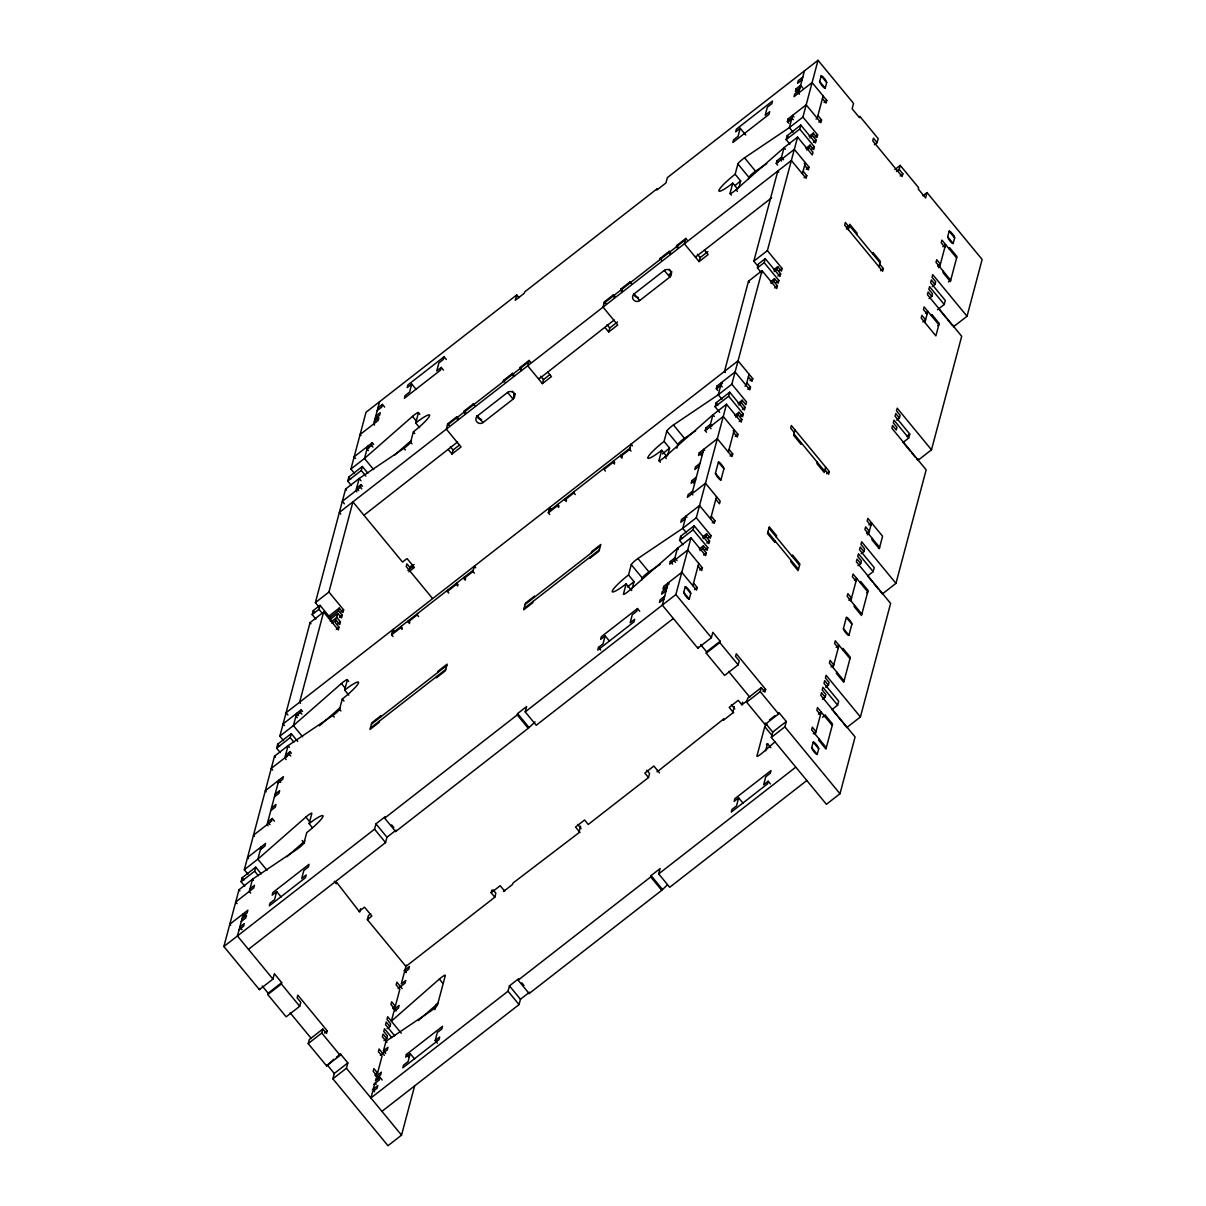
<?xml version="1.0" encoding="UTF-8"?>
<svg xmlns="http://www.w3.org/2000/svg" width="1206" height="1206" viewBox="0 0 1206 1206"><rect width="100%" height="100%" fill="white"/><g stroke="black" fill="none" stroke-linecap="round" stroke-linejoin="round"><path stroke-width="1.5" d="M414.728 1085.566L401.538 1135.148L387.97 1145.7L332.871 1078.812L346.424 1068.26L347.841 1062.908L340.499 1053.999L340.137 1055.325L326.585 1065.893L308.208 1043.597L309.279 1039.587L322.831 1029.02L326.509 1033.482L327.218 1030.813L297.837 995.146L297.113 997.814L300.791 1002.276L299.721 1006.271L286.169 1016.839L267.792 994.543L281.36 983.975L281.707 982.649L274.365 973.724L272.948 979.076L259.38 989.629L223.864 946.529L238.969 889.757L252.536 879.204L297.369 848.994A5.834 0.814 -39.5 0 0 304.002 842.858L306.746 832.577A19.447 2.729 -39.5 0 0 322.997 816.387A19.447 2.729 -39.5 0 0 309.113 823.668L312.414 827.678M244.773 886.199L241.11 881.737L242.165 877.742L255.732 867.174L261.235 873.868M247.969 874.184L244.305 869.722L274.516 756.192L288.068 745.64L332.901 715.429A5.834 0.814 -39.5 0 0 339.549 709.294L342.278 699.013A19.447 2.729 -39.5 0 0 358.529 682.822A19.447 2.729 -39.5 0 0 344.66 690.103L348.79 695.123M280.32 752.634L276.641 748.172L277.712 744.177L291.264 733.61L297.701 741.419M283.516 740.62L279.837 736.157L310.048 622.628L323.615 612.075L338.298 629.909L339.022 627.241L335.343 622.778L336.052 620.11L339.73 624.557L340.439 621.889L336.76 617.427L337.831 613.432L341.509 617.879L342.218 615.211L338.539 610.749L339.248 608.08L342.926 612.542L343.635 609.874L328.937 592.04L352.921 501.877L402.533 562.071L407.055 558.559L414.397 567.468L408.834 571.81M315.851 619.07L312.173 614.608L313.243 610.613L320.027 605.322L331.047 618.708L330.338 621.376M319.047 607.055L315.384 602.593L345.579 489.063L359.147 478.496L403.98 448.3A5.834 0.814 -39.5 0 0 410.628 442.165L413.356 431.869A19.447 2.729 -39.5 0 0 429.607 415.693A19.447 2.729 -39.5 0 0 415.723 422.974L419.522 427.572M351.398 485.505L347.72 481.043L348.79 477.033L362.343 466.481L367.86 473.174M354.594 473.491L350.916 469.028L366.021 412.256L516.696 294.942L518.897 297.611M312.173 614.608L318.957 609.332L320.027 605.322M241.11 881.737L254.662 871.184L255.732 867.174M276.641 748.172L290.194 737.62L291.264 733.61M323.615 612.075L299.616 702.224L300.535 703.339M347.72 481.043L361.272 470.491L362.343 466.481M379.589 401.704L373.664 423.969L374.584 425.085M274.471 821.15L272.27 818.467L271.561 821.135L253.486 835.215L254.406 836.331M272.631 770.106L271.244 768.433L289.334 754.353L290.043 751.685L291.415 753.358M297.324 717.706L295.952 716.032L300.46 712.505L301.183 709.837L302.555 711.51M344.388 503.807L342.323 501.304L360.413 487.224L361.122 484.556L362.493 486.229M368.403 450.562L367.031 448.888L371.538 445.376L372.262 442.708L373.634 444.381M384.654 407.085L382.438 404.417L381.729 407.085L377.207 410.613M276.702 891.611L274.561 899.631L270.054 903.143L269.33 905.827L305.495 877.667L306.203 874.998L301.681 878.511L303.822 870.506L308.344 866.978L309.053 864.31L272.888 892.47L272.179 895.138L276.702 891.611L281.104 896.963M416.16 389.417L411.743 384.066L409.618 392.086L405.095 395.598L404.387 398.266L440.552 370.121L441.26 367.438L443.461 370.121M259.38 989.629L259.712 988.377M309.113 823.668L311.857 813.387A5.834 0.814 -39.5 0 0 305.857 817.08L257.858 859.169L244.305 869.722M344.66 690.103L347.388 679.822L348.76 681.496M415.723 422.974L418.467 412.693L419.839 414.367M267.792 994.543L268.154 993.201L281.707 982.649M446.31 359.433L444.094 356.765L443.386 359.433L438.863 362.946L436.738 370.966L441.26 367.438M392.99 636.497L391.618 634.823L393.035 629.487L394.407 631.16M458.174 418.422L456.803 416.763L447.758 423.788L446.341 429.14L461.039 446.974L451.994 454.014L448.33 449.552M407.899 570.468L410.613 568.358L411.321 565.689L412.708 567.363M391.618 634.823L400.648 627.783L401.01 626.457L402.382 628.13M456.803 416.763L456.441 418.09L457.828 419.763M379.408 721.098L379.046 722.439L370.016 729.479L371.795 722.801L380.825 715.761L380.478 717.103M451.994 454.014L453.064 450.004L459.516 444.984M409.558 623.592L408.186 621.919L408.548 620.593L409.919 622.266M474.757 405.518L473.37 403.844L464.34 410.884L463.978 412.226L465.365 413.899M457.496 442.014L363.76 515.399M408.186 621.919L417.231 614.879L417.578 613.553M473.023 405.186L473.37 403.844M223.864 946.529L374.538 829.2L375.955 823.864L385 816.824L384.639 818.15L395.658 831.537L528.243 728.288L535.057 721.927M516.696 294.942L515.264 300.279L524.309 293.239L524.67 291.912L657.255 188.664L656.893 190.005L665.938 182.965L667.355 177.614L818.03 60.3L853.547 103.399L852.114 108.751L859.471 117.66L859.818 116.334L878.194 138.63L877.124 142.64L874.41 144.75M483.109 422.07L482.973 422.567A4.372 4.251 14.9 0 1 476.837 421.859A4.372 4.251 14.9 0 1 477.47 415.889L507.605 392.417A4.372 4.251 14.9 0 1 513.741 393.126A4.372 4.251 14.9 0 1 513.108 399.111L482.973 422.567L477.47 415.889M308.208 1043.597L321.776 1033.029L322.831 1029.02M360.564 908.706L359.674 912.053L336.76 882.475L336.399 883.802L334.303 881.254M448.738 593.096L447.366 591.422L447.712 590.081M503.158 381.729L503.505 380.387L512.55 373.347L514.615 375.85M248.451 949.348L385.558 842.587L386.975 837.235L396.02 830.195L395.658 831.537M326.585 1065.893L333.715 1059.275M447.366 591.422L456.396 584.382L456.757 583.041L458.129 584.714M512.55 373.347L512.188 374.689L513.575 376.362M493.133 889.847L495.877 893.194L494.822 897.204L405.925 966.413L367.348 919.605L368.418 915.595L370.679 913.831M436.662 676.521L436.301 677.862L445.346 670.822L447.125 664.144L438.08 671.184L437.733 672.511M465.305 580.192L463.933 578.518L464.28 577.177L465.667 578.85M530.504 362.117L529.117 360.443L520.087 367.483L519.726 368.81L521.113 370.483M332.871 1078.812L334.288 1073.476L347.841 1062.908M463.933 578.518L472.978 571.478L474.395 566.127L475.767 567.8M529.117 360.443L527.7 365.78L542.399 383.629L551.444 376.589L547.765 372.126M538.992 378.156L538.72 379.166L614.186 319.997M542.399 383.629L543.469 379.619L549.921 374.584M374.84 1075.164L377.553 1073.054L382.061 1056.124L378.382 1051.677L379.091 1048.994L384.337 1055.371M385.679 1053.471L383.478 1050.788L386.026 1041.215L430.859 1011.02A5.834 0.814 -39.5 0 0 437.507 1004.869L445.346 975.398A5.834 0.814 -39.5 0 0 439.346 979.091L391.347 1021.181L393.895 1011.608L398.417 1008.095L399.126 1005.412L393.563 1009.754M384.021 1040.657L386.734 1038.547L387.443 1035.879L383.764 1031.416L384.473 1028.748L391.829 1037.657M387.216 1028.643L389.93 1026.517L390.638 1023.849L386.975 1019.387L387.684 1016.718L401.266 1033.225M392.613 1008.382L395.327 1006.271L399.819 989.342L396.156 984.895L396.864 982.212L402.111 988.588M406.271 965.117L404.975 969.986A4.372 0.829 52.1 0 0 406.226 972.684M382.196 1080.003L379.996 1077.32L379.287 1079.988L373.724 1084.33M549.68 514.495L548.308 512.821L549.725 507.47L551.112 509.143M614.879 296.42L613.492 294.746L604.462 301.786L603.03 307.123L617.728 324.957L608.698 331.997L605.02 327.535M437.386 1043.205L435.185 1040.537L437.311 1032.517L441.833 1028.989L442.542 1026.321L406.377 1054.481L405.668 1057.149L410.191 1053.637L414.608 1058.989M410.191 1053.637L408.065 1061.642L403.543 1065.169L402.834 1067.838L438.984 1039.678L439.693 1037.009L435.185 1040.537M548.308 512.821L557.353 505.781L557.7 504.44L559.087 506.113M613.492 294.746L613.145 296.073L614.517 297.746M533.082 601.432L532.735 602.774L523.69 609.814L525.469 603.136L534.514 596.096L534.152 597.437M608.698 331.997L609.754 327.987L617.502 321.957M566.262 501.575L564.875 499.917L565.237 498.575L566.609 500.249M631.447 283.516L630.075 281.842L621.03 288.882L620.683 290.209L622.055 291.882M434.914 1009.678L436.361 1004.281M564.875 499.917L573.92 492.877L574.282 491.535M629.713 283.169L630.075 281.842M384.639 818.15L517.223 714.917L517.585 713.575L526.63 706.535L525.198 711.887L536.218 725.258L673.325 618.497M639.798 300.053L639.677 300.55A4.372 4.251 14.9 0 1 633.527 299.857A4.372 4.251 14.9 0 1 634.16 293.872L664.295 270.4A4.372 4.251 14.9 0 1 670.446 271.109A4.372 4.251 14.9 0 1 669.812 277.094L639.677 300.55L634.16 293.872M494.822 897.204L491.144 892.742L491.852 890.073M605.427 471.079L604.055 469.405L604.402 468.079M659.848 259.712L660.21 258.37L669.24 251.33L670.626 253.004M604.055 469.405L613.1 462.365L613.447 461.039L614.819 462.697M669.24 251.33L668.893 252.672L670.265 254.345M590.337 556.855L589.99 558.197L599.02 551.157L600.799 544.479L591.769 551.519L591.407 552.845M503.852 890.164L503.505 891.49L512.535 884.45L512.897 883.124L578.835 832.833L580.614 826.155M622.01 458.174L620.623 456.501L620.984 455.159L622.356 456.833M687.194 240.1L685.822 238.426L676.777 245.466L676.415 246.808L677.802 248.481M671.184 271.923L669.812 277.094L664.295 270.4M620.623 456.501L629.668 449.461L631.085 444.125L632.472 445.798M685.822 238.426L684.39 243.778L699.088 261.612L708.133 254.572L704.455 250.109M695.621 256.396L695.425 257.149L771.644 197.799M699.088 261.612L700.158 257.602L707.907 251.572M609.558 641.215L605.156 635.864L603.03 643.868L598.508 647.396L597.799 650.064L633.949 621.904L634.658 619.236L630.15 622.748L632.276 614.743L636.798 611.216L637.507 608.548L639.708 611.231M372.247 1089.892L377.81 1085.551L377.101 1088.234L372.579 1091.747L370.92 1097.988L508.028 991.226L509.445 985.875L518.49 978.835L518.128 980.177L529.148 993.548L661.747 890.314L667.265 884.948M740.198 128.303L738.072 136.323L733.55 139.851L732.841 142.519L769.006 114.359L769.714 111.691L765.192 115.203L767.317 107.198L771.84 103.671L772.549 101.002L736.399 129.163L735.69 131.831L740.198 128.303L745.715 134.997M631.673 590.548L626.155 583.855L623.427 594.136A5.834 0.814 -39.5 0 0 629.411 590.443L677.41 548.353L690.978 537.801L705.676 555.634L706.384 552.966L702.706 548.504L703.415 545.836L707.093 550.298L707.801 547.614L693.103 529.781L694.174 525.771L708.872 543.62L709.58 540.936L705.902 536.489L706.61 533.806L710.289 538.268L710.997 535.6L696.299 517.766L726.509 404.236L741.208 422.07L741.916 419.402L738.238 414.939L738.961 412.271L742.625 416.718L743.333 414.05L728.65 396.216L729.705 392.206L744.404 410.04L745.112 407.372L741.449 402.91L742.157 400.241L745.836 404.703L746.544 402.035L731.846 384.201L762.056 270.672L776.754 288.505L777.463 285.837L773.785 281.375L774.493 278.707L778.172 283.154L778.88 280.485L764.182 262.652L765.252 258.642L779.95 276.476L780.659 273.807L776.981 269.345L777.689 266.677L781.367 271.139L782.076 268.471L767.378 250.637L797.588 137.107L812.286 154.941L812.995 152.273L809.316 147.81L810.04 145.142L813.703 149.589L814.412 146.921L799.729 129.087L800.784 125.077L815.482 142.911L816.191 140.243L812.527 135.781L813.236 133.112L816.899 137.574L817.623 134.906L802.925 117.072L818.03 60.3M626.155 583.855A19.447 2.729 -39.5 0 1 612.271 591.136A19.447 2.729 -39.5 0 1 628.522 574.945L631.266 564.664A5.834 0.814 -39.5 0 1 637.914 558.514L682.747 528.318L696.299 517.766M660.345 462.245L658.958 460.571L661.702 450.29L666.873 456.561M661.702 450.29A19.447 2.729 -39.5 0 1 647.818 457.571A19.447 2.729 -39.5 0 1 664.069 441.381L666.797 431.1A5.834 0.814 -39.5 0 1 673.445 424.949L718.279 394.754L731.846 384.201M731.424 195.116L730.037 193.442L732.781 183.161L737.605 189.01M732.781 183.161A19.447 2.729 -39.5 0 1 718.897 190.442A19.447 2.729 -39.5 0 1 735.147 174.252L737.876 163.971A5.834 0.814 -39.5 0 1 744.524 157.82L789.357 127.625L802.925 117.072M381.94 1111.359L519.047 1004.598L520.464 999.261L529.509 992.221L529.148 993.548M632.14 588.754L634.039 581.639L628.522 574.945M667.657 455.31L669.586 448.074L664.069 441.381M738.886 187.623L740.665 180.945L735.147 174.252M641.803 579.89L642.285 578.036A5.834 0.814 -39.5 0 1 648.934 571.9L660.134 564.348M676.852 448.165L677.832 444.471A5.834 0.814 -39.5 0 1 684.465 438.336L695.681 430.783M748.413 179.181L748.911 177.342A5.834 0.814 -39.5 0 1 755.544 171.207L766.76 163.654M677.063 560.609L674.863 557.926L670.34 561.453L669.631 564.122L687.721 550.042L702.405 567.875L701.696 570.544L698.033 566.096M696.359 477.124L691.852 480.636L691.144 483.305L695.651 479.792M729.057 449.446L732.735 453.908L732.027 456.577L717.329 438.743L699.254 452.808L698.545 455.491L703.053 451.964M706.55 432.23L705.178 430.557L705.887 427.889L710.409 424.361L711.781 426.035M717.691 390.382L716.304 388.709L717.027 386.026L735.102 371.945L749.8 389.794L750.509 387.111L746.831 382.664M777.629 165.101L776.257 163.428L776.966 160.745L781.488 157.232L783.553 159.735M788.769 123.238L787.382 121.565L788.106 118.897L806.181 104.816L820.879 122.665L821.587 119.982L817.909 115.535M802.819 88.008L800.618 85.325L796.096 88.852L795.387 91.52L799.91 87.993M683.214 544.795L679.551 540.348L680.606 536.338L694.174 525.771M719.681 412.346L715.083 406.769L716.153 402.774L729.705 392.206M762.056 270.672L748.489 281.224L724.505 371.388L725.424 372.503M758.408 266.767L753.825 261.189L777.81 171.026L778.729 172.141M789.84 144.102L786.161 139.64L787.232 135.645L800.784 125.077M804.462 70.853L798.538 93.118L799.457 94.234M761.815 273.28L757.398 267.928L758.468 263.918L765.252 258.642M525.198 711.887L675.873 594.558L690.978 537.801M685.234 586.779L683.696 592.598L684.782 594.754A5.11 0.98 52.1 0 0 688.008 598.598L689.184 599.261L690.736 593.473A4.372 0.829 52.1 0 0 688.249 589.131A4.372 0.829 52.1 0 0 685.234 586.779L690.736 593.473M715.444 473.249L718.399 462.124A4.372 0.829 52.1 0 1 721.429 464.461A4.372 0.829 52.1 0 1 723.917 468.802L720.947 479.943A4.372 0.829 52.1 0 1 717.932 477.591A4.372 0.829 52.1 0 1 715.444 473.249L720.947 479.943M819.688 81.465L821.241 75.661L822.658 76.551A5.11 0.98 52.1 0 1 825.854 80.501L826.728 82.325L825.19 88.144A4.372 0.829 52.1 0 1 822.175 85.807A4.372 0.829 52.1 0 1 819.688 81.465L825.19 88.144M692.817 585.679L698.741 563.413M710.59 518.897L716.5 496.631M728.349 452.114L734.273 429.849L733.142 430.738M749.092 374.207L746.122 385.332L744.991 386.206M802.397 173.845L805.352 162.72L804.221 163.594M823.125 95.937L817.201 118.203L816.07 119.077M693.525 583.011L697.204 587.473L696.495 590.141L681.797 572.307L663.707 586.372L662.999 589.056L667.521 585.528M711.299 516.228L714.962 520.691L714.254 523.359L699.555 505.525L681.48 519.59L680.772 522.273L685.294 518.746M705.178 430.557L723.253 416.477L737.951 434.311L737.243 436.979L733.565 432.517M287.902 715.007L286.063 712.776L738.057 360.82L752.755 378.654L752.047 381.337L748.368 376.875M803.106 171.177L806.784 175.639L806.06 178.307L791.377 160.473L339.368 512.429L340.74 514.103M776.257 163.428L794.332 149.348L809.03 167.182L808.322 169.85L804.643 165.388M799.246 90.45L794.739 93.962L794.015 96.646L812.105 82.566L826.803 100.399L826.08 103.068L822.417 98.606M580.041 832.532L575.518 827.045L584.563 820.005L588.226 824.467L648.496 777.538L649.567 773.528L646.808 770.182M657.541 770.498L657.18 771.825L723.826 718.866L723.479 720.208L732.524 713.168L734.288 706.49M669.149 583.975L668.23 582.86L662.305 605.126L697.822 648.225L698.153 646.974M822.462 699.254L825.175 697.143L821.497 692.681L820.789 695.349L855.084 736.972L839.979 793.744L826.412 804.296L771.312 737.409L784.865 726.856L786.282 721.505L778.94 712.595L778.579 713.922L765.026 724.489L746.65 702.194L747.72 698.184L761.288 687.616L764.951 692.078L765.659 689.41L736.278 653.742L735.554 656.411L739.233 660.873L738.162 664.868L724.61 675.435L706.234 653.139L706.595 651.798L720.148 641.245L712.806 632.321L711.389 637.673L697.822 648.225M518.128 980.177L650.712 876.928L651.074 875.601L660.119 868.561L658.687 873.898L669.722 887.284L806.829 780.508M706.234 653.139L719.801 642.572L720.148 641.245M795.01 429.939L793.623 435.321L800.965 444.23L801.327 442.904M848.315 229.592L849.763 224.286L857.119 233.195L856.757 234.537M775.202 541.072L774.84 542.399L767.498 533.489L769.277 526.811L776.619 535.72L776.272 537.062M733.715 712.867L729.193 707.379L738.238 700.339L741.916 704.801L742.625 702.118M791.121 560.398L790.759 561.725L798.116 570.649L799.895 563.971L792.538 555.046L792.191 556.388M817.246 462.215L816.884 463.556L824.241 472.481L825.628 467.099M872.677 253.863L873.038 252.521L880.38 261.446L878.933 266.752M746.65 702.194L760.217 691.626L761.288 687.616M896.465 171.493L899.179 169.383L900.234 165.388L918.61 187.684L918.248 189.01L925.605 197.935L927.022 192.583L982.136 259.471L967.031 316.243L953.464 326.796L953.856 325.334M899.179 169.383L902.842 173.845L902.133 176.513L872.737 140.846L873.461 138.177L877.124 142.64M743.062 803.226L738.645 797.875L736.519 805.894L731.997 809.407L731.288 812.075L767.438 783.93L768.162 781.247L770.363 783.93M794.332 432.637L790.654 428.19L791.362 425.507L829.336 471.591L828.612 474.26L824.949 469.797M879.671 264.114L883.35 268.576L882.641 271.244L844.667 225.16L845.376 222.492L849.054 226.954L846.341 229.065M765.026 724.489L765.373 723.148L772.729 732.072L771.312 737.409M766.865 724.188A5.834 0.814 -39.5 0 0 764.755 726.675L756.916 756.147A5.834 0.814 -39.5 0 0 762.901 752.454L774.9 741.931M765.644 750.78L767.529 743.65L770.845 747.66M813.206 742.112L811.683 747.841L812.754 750.072A5.11 0.98 52.1 0 0 815.98 753.931L817.171 754.594L818.723 748.805A4.372 0.829 52.1 0 0 816.236 744.449A4.372 0.829 52.1 0 0 813.206 742.112L818.723 748.805M815.286 734.318L821.211 712.053L818.422 714.223M825.175 697.143L825.884 694.475L822.206 690.013L822.929 687.345L837.612 705.178L832.2 709.399M825.658 687.239L828.371 685.129L829.08 682.445L825.417 677.998L826.125 675.315L860.421 716.937L846.853 727.504L843.175 723.042M833.06 667.536L838.984 645.27L836.195 647.441M843.416 628.582L846.386 617.442A4.372 0.829 52.1 0 1 849.401 619.794A4.372 0.829 52.1 0 1 851.888 624.135L848.934 635.26A4.372 0.829 52.1 0 1 845.903 632.924A4.372 0.829 52.1 0 1 843.416 628.582L848.934 635.26M850.818 600.754L856.742 578.488L854.481 580.252M858.009 565.689L860.722 563.579L861.431 560.911L857.752 556.448L858.461 553.78L873.159 571.614L867.732 575.835M861.205 553.675L863.918 551.549L864.627 548.881L860.948 544.419L861.657 541.75L895.952 583.372L882.385 593.925L879.943 590.955M896.736 420.095L899.45 417.985L900.158 415.316L896.495 410.854L897.204 408.186L931.484 449.808L917.932 460.36L916.711 458.883M924.866 322.484L927.821 311.359L925.56 313.123M929.087 298.56L931.786 296.45L932.509 293.782L928.831 289.319L929.54 286.651L944.238 304.485L937.454 309.761M932.283 286.531L934.997 284.42L935.705 281.752L932.027 277.29L932.735 274.621L967.031 316.243M953.84 235.833L954.7 237.748L953.177 243.476A4.372 0.829 52.1 0 1 950.162 241.14A4.372 0.829 52.1 0 1 947.66 236.783L949.228 230.994L950.645 231.884A5.11 0.98 52.1 0 1 953.84 235.833M818.964 738.781L818.603 740.107L825.944 749.032L832.592 724.097L825.236 715.173L822.522 717.299M824.874 716.515L825.236 715.173M836.723 671.998L836.376 673.325L843.718 682.249L850.351 657.315L843.009 648.391L842.647 649.733M854.496 605.216L854.134 606.543L861.491 615.467L868.124 590.533L860.783 581.609L860.421 582.95M872.27 538.434L871.908 539.76L879.264 548.685L882.581 536.218L867.883 518.384L867.174 521.052L870.838 525.515M931.499 315.821L931.861 314.48L939.203 323.404L935.886 335.871L921.188 318.037L921.897 315.354L925.575 319.816L922.861 321.927M943.348 271.305L942.986 272.631L950.343 281.556L956.976 256.622L949.619 247.697L949.273 249.039M837.612 705.178L838.683 701.168L823.984 683.335L824.693 680.666L828.371 685.129M873.159 571.614L874.229 567.604L859.531 549.77L860.24 547.102L863.918 551.549M903.279 442.27L908.691 438.049L909.761 434.039L895.063 416.206L895.772 413.537L899.45 417.985M944.238 304.485L945.308 300.475L930.61 282.641L931.318 279.973L934.997 284.42M917.932 460.36L918.324 458.898M860.421 716.937L890.616 603.407L856.335 561.785L857.044 559.117L860.722 563.579M895.952 583.372L926.163 469.843L891.867 428.22L892.576 425.552L896.254 430.014L896.963 427.346L893.284 422.884L894.008 420.216L908.691 438.049M931.484 449.808L961.695 336.278L927.414 294.656L928.123 291.988L931.786 296.45M418.467 412.693A5.834 0.814 -39.5 0 0 412.482 416.387L364.483 458.461L350.916 469.028M394.498 455.19L411.502 440.28M730.037 193.442A5.834 0.814 -39.5 0 0 736.037 189.749L784.036 147.66L797.588 137.107M347.388 679.822A5.834 0.814 -39.5 0 0 341.404 683.516L293.405 725.605L279.837 736.157M319.424 725.831L340.424 707.409M658.958 460.571A5.834 0.814 -39.5 0 0 664.958 456.878L712.957 414.789L726.509 404.236M286.877 856.757L304.877 840.974M418.376 1020.532L438.366 1003M377.93 407.93L382.438 404.417M802.804 77.094L798.282 80.606L797.573 83.289L802.096 79.762M444.094 356.765L407.945 384.91L407.221 387.593L411.743 384.066M375.729 416.176L380.252 412.648L379.543 415.316L375.021 418.844M374.373 421.286L378.895 417.773L378.171 420.442L360.097 434.522L361.016 435.637M372.262 442.708L354.172 456.788L355.559 458.461M787.382 121.565L791.905 118.052L793.292 119.726M824.09 102.51L826.803 100.399M786.161 139.64L799.729 129.087M818.874 122.092L821.587 119.982M361.122 484.556L356.599 488.068L358.664 490.586M809.166 136.278L813.236 133.112M809.814 137.891L812.527 135.781M814.909 137.017L817.623 134.906M447.411 425.13L528.771 361.785M604.1 303.113L685.46 239.768M813.477 142.353L816.191 140.243M805.97 148.308L810.04 145.142M806.618 149.921L809.316 147.81M811.713 149.031L814.412 146.921M481.013 419.869L481.571 419.432A4.372 4.251 14.9 0 1 476.943 415.603M668.983 274.546L670.868 273.084A4.372 4.251 14.9 0 0 671.923 271.878M806.317 169.292L809.03 167.182M804.07 177.749L806.784 175.639M315.384 602.593L328.937 592.04M753.825 261.189L767.378 250.637M757.398 267.928L764.182 262.652M894.807 169.609L900.234 165.388M328.409 616.522L339.248 608.08M773.619 269.843L777.689 266.677M329.042 618.15L338.539 610.749M774.267 271.456L776.981 269.345M331.047 618.708L337.831 613.432M900.128 175.955L902.842 173.845M340.921 611.985L343.635 609.874M779.362 270.581L782.076 268.471M331.333 621.648L336.76 617.427M331.982 623.276L336.052 620.11M339.504 617.321L342.218 615.211M770.423 281.872L774.493 278.707M777.945 275.918L780.659 273.807M771.071 283.485L773.785 281.375M337.725 623.999L340.439 621.889M409.904 567.8L414.065 564.544M776.167 282.596L778.88 280.485M846.597 227.753L849.386 225.582L880.003 262.742M336.308 629.351L339.022 627.241M774.749 287.948L777.463 285.837M922.952 195.764L927.022 192.583M391.965 633.497L473.325 570.136M548.655 511.48L630.014 448.119M301.183 709.837L283.093 723.917L284.48 725.59M716.304 388.709L720.826 385.181L722.213 386.855M880.636 270.687L883.35 268.576M715.083 406.769L728.65 396.216M750.042 380.764L752.755 378.654M747.795 389.236L750.509 387.111M290.043 751.685L285.521 755.212L286.892 756.871M738.087 403.407L742.157 400.241M738.735 405.035L741.449 402.91M942.806 246.748L945.594 244.577L939.67 266.843L938.539 267.717M742.399 409.482L745.112 407.372M734.891 415.437L738.961 412.271M735.539 417.05L738.238 414.939M740.635 416.16L743.333 414.05M937.665 266.285L940.378 264.174L936.7 259.712L935.992 262.38L950.69 280.214L948.429 281.978M739.203 421.512L741.916 419.402M278.179 782.815L282.701 779.287L283.41 776.619L265.335 790.699L266.24 791.814M275.149 794.166L279.671 790.639L278.963 793.307L274.44 796.834M700.038 463.315L695.515 466.843L694.807 469.511L699.329 465.983M735.238 436.421L737.951 434.311M371.433 724.143L446.763 665.471M525.107 604.477L600.452 545.805M370.363 728.138L445.692 669.481M524.052 608.472L599.382 549.815M271.486 807.96L276.008 804.447L275.3 807.115L270.777 810.628M730.022 456.019L732.735 453.908M272.27 818.467L267.747 821.995L269.963 824.663M692.636 491.144L688.113 494.671L687.405 497.339L705.48 483.259L720.178 501.093L719.469 503.761L715.791 499.299M260.406 849.597L264.928 846.069L265.637 843.401L247.562 857.481L248.481 858.597M937.71 325.62L938.841 324.731L924.143 306.897L923.434 309.58L927.113 314.027M679.551 540.348L693.103 529.781M712.264 522.801L714.962 520.691M249.989 888.777L254.496 885.249L253.788 887.918L235.713 901.998L237.085 903.671M702.54 536.971L706.61 533.806M703.188 538.6L705.902 536.489M708.284 537.71L710.997 535.6M699.344 549.001L703.415 545.836M706.867 543.047L709.58 540.936M699.993 550.614L702.706 548.504M705.088 549.725L707.801 547.614M703.671 555.077L706.384 552.966M637.507 608.548L601.342 636.708L600.633 639.376L605.156 635.864M242.632 916.379L247.155 912.852L247.863 910.183L229.788 924.263L230.708 925.379M241.984 918.821L246.506 915.309L245.798 917.977L241.275 921.49M666.873 587.985L662.35 591.498L661.642 594.166L666.164 590.654M664.672 596.216L660.164 599.729L659.441 602.412L663.963 598.885M699.706 569.986L702.405 567.875M239.09 929.736L243.597 926.208L244.321 923.54L239.798 927.067L241.999 929.736M826.623 473.702L829.336 471.591M694.49 589.583L697.204 587.473M907.048 436.15L909.761 434.039M358.951 911.495L364.514 907.153L371.87 916.078L367.348 919.605M868.878 524.927L871.561 522.846L868.591 533.972L867.461 534.846M866.586 533.414L869.3 531.303L865.637 526.841L864.913 529.509L879.611 547.343L878.481 548.233M848.828 600.196L851.526 598.086L847.863 593.623L847.155 596.292L861.838 614.125M866.632 592.749L867.762 591.875L853.079 574.026L852.356 576.709L856.034 581.156M491.144 892.742L500.189 885.701L504.711 891.189M741.916 704.801L747.841 700.173M403.935 970.8L409.497 966.458L408.789 969.127L404.266 972.654L401.251 984.006L405.759 980.493L405.05 983.161L398.101 988.573M324.504 1032.924L327.218 1030.813M762.961 691.52L765.659 689.41M831.055 666.978L833.768 664.868L830.09 660.406L829.381 663.074L844.079 680.908M336.429 1057.165L340.499 1053.999M769.443 719.982L774.87 715.761M772.729 732.072L786.282 721.505M383.478 1050.788L388 1047.275L387.277 1049.944L380.327 1055.356M813.281 733.761L815.995 731.65L812.316 727.188L811.608 729.856L826.306 747.69M375.805 1076.536L381.367 1072.194L380.644 1074.878L376.136 1078.39L375.473 1080.847L379.996 1077.32M738.645 797.875L734.122 801.402L734.831 798.719L770.996 770.574L770.287 773.242L765.765 776.754L763.639 784.774L768.162 781.247M658.687 873.898L795.794 767.137M821.165 75.888L826.683 82.581M949.152 231.22L954.655 237.914M947.66 236.783L953.177 243.476M956.614 257.948L941.916 240.115L941.208 242.783L944.886 247.245M796.096 88.852L798.297 91.52M794 117.057L792.613 115.384L789.357 127.625L793.035 132.087M788.106 118.897L790.171 121.414M938.781 308.962L946.122 317.887M947.343 319.364L952.243 325.319M787.232 135.645L788.151 136.76M785.408 149.333L784.036 147.66L780.779 159.901L781.684 161.016M776.966 160.745L778.337 162.418M744.524 157.82L755.544 171.207M737.876 163.971L748.911 177.342M736.037 189.749L737.409 191.422M903.234 442.527L910.59 451.451M911.811 452.928L915.475 457.391M748.489 281.224L749.408 282.34M697.4 254.255L700.158 257.602M676.777 245.466L678.149 247.14M660.21 258.37L661.581 260.044M669.164 269.24L671.229 271.757M793.94 433.949L824.557 471.109M722.454 383.629L721.535 382.513L718.279 394.754L721.957 399.216M717.027 386.026L718.399 387.699M867.702 576.091L872.601 582.046M873.822 583.523L878.722 589.478M716.153 402.774L717.992 405.005M621.03 288.882L622.402 290.556M714.329 416.462L712.957 414.789L709.701 427.03L711.073 428.703M604.462 301.786L605.834 303.46M705.887 427.889L707.259 429.547M607.01 324.655L609.754 327.987M718.399 462.124L723.917 468.802M846.386 617.442L851.888 624.135M768.885 528.107L799.503 565.267M704.696 450.411L703.776 449.295L691.927 493.812L692.847 494.927M767.83 532.117L798.447 569.277M699.254 452.808L701.455 455.491M673.445 424.949L684.465 438.336M666.797 431.1L677.832 444.471M850.004 658.657L835.306 640.808L834.597 643.491L838.26 647.939M691.852 480.636L694.053 483.32M664.958 456.878L666.33 458.551M686.923 517.193L686.003 516.078L682.747 528.318L686.425 532.781M629.668 449.461L631.04 451.134M832.155 709.656L837.054 715.61M838.276 717.088L841.954 721.55M680.606 536.338L682.445 538.569M832.23 725.439L817.532 707.59L816.824 710.274L820.502 714.721M613.1 462.365L614.472 464.039M540.71 376.272L543.469 379.619M678.33 549.469L677.41 548.353L674.154 560.594L675.526 562.267M520.087 367.483L521.459 369.157M670.34 561.453L672.556 564.122M683.742 592.342L689.259 599.035M811.728 747.675L817.246 754.368M503.505 380.387L504.892 382.061M512.46 391.257L513.153 392.086M513.846 392.93L514.54 393.759L513.108 399.111L507.605 392.417M719.801 642.572L738.162 664.868M760.217 691.626L778.579 713.922M675.873 594.558L711.389 637.673M784.865 726.856L839.979 793.744M637.914 558.514L648.934 571.9M728.59 671.425L749.755 697.113M700.626 644.562L706.595 651.798M573.92 492.877L575.292 494.55M631.266 564.664L642.285 578.036M764.755 726.675L772.473 736.052M731.394 704.741L734.786 708.857M557.353 505.781L558.725 507.455M464.34 410.884L465.712 412.558M447.758 423.788L449.145 425.462M450.305 446.657L453.064 450.004M412.482 416.387L416.613 421.391M598.508 647.396L600.709 650.064M413.356 431.869L414.743 433.542M410.628 442.165L412 443.838M403.98 448.3L405.367 449.974M659.516 772.895L653.863 766.036L644.818 773.076L648.496 777.538M371.538 445.376L372.925 447.049M472.978 571.478L474.35 573.152M369.111 447.893L367.74 446.22L364.483 458.461L373.664 469.616M456.396 584.382L457.783 586.056M361.272 470.491L365.87 476.069M360.986 480.727L359.147 478.496L355.891 490.752L356.81 491.867M360.413 487.224L361.785 488.897M348.79 477.033L350.629 479.264M345.579 489.063L346.499 490.179M410.613 568.358L406.935 563.895L406.226 566.564L432.336 598.251M517.585 713.575L528.605 726.962M651.074 875.601L662.094 888.973M517.223 714.917L528.243 728.288M650.712 876.928L661.747 890.314M417.231 614.879L418.603 616.552M577.719 824.407L581.111 828.522M400.648 627.783L402.035 629.457M318.957 609.332L322.273 613.341M313.243 610.613L314.163 611.713M310.048 622.628L310.967 623.743M341.404 683.516L345.534 688.536M342.278 699.013L344.012 701.093M339.549 709.294L340.921 710.967M332.901 715.429L334.288 717.103M300.46 712.505L301.847 714.178M391.603 824.844L393.819 827.527M521.791 982.845L523.992 985.528M298.5 715.58L296.661 713.349L293.405 725.605L302.585 736.745M375.955 823.864L386.975 837.235M509.445 985.875L520.464 999.261M374.538 829.2L385.558 842.587M508.028 991.226L519.047 1004.598M290.194 737.62L293.872 742.082M289.44 747.313L288.068 745.64L284.812 757.881L286.184 759.554M289.334 754.353L290.706 756.026M277.712 744.177L279.551 746.408M274.516 756.192L275.42 757.308M280.727 782.362L278.887 780.131L267.039 824.663L267.958 825.778M305.857 817.08L310.274 822.432M439.346 979.091L442.662 983.101M302.163 840.476L304.5 843.326M395.327 1006.271L391.649 1001.809L390.94 1004.477L396.186 1010.854M262.034 848.029L261.114 846.913L257.858 859.169L267.039 870.31M389.93 1026.517L386.252 1022.07L385.543 1024.738L394.739 1035.879M406.377 1054.481L408.593 1057.165M254.662 871.184L258.34 875.646M386.734 1038.547L383.056 1034.085L382.347 1036.753L386.945 1042.331M253.441 880.32L252.536 879.204L249.265 891.445L250.652 893.118M242.165 877.742L244.004 879.973M238.969 889.757L239.888 890.872M377.553 1073.054L373.875 1068.591L373.167 1071.26L378.413 1077.636M245.18 915.927L243.356 913.711L237.431 935.962L272.948 979.076M281.36 983.975L299.721 1006.271M321.776 1033.029L340.137 1055.325M346.424 1068.26L401.538 1135.148M290.149 1012.829L311.314 1038.517M262.184 985.965L268.154 993.201M326.932 1064.551L334.288 1073.476M374.553 1091.807A5.11 0.98 52.1 0 1 374.101 1091.159L373.227 1089.335L374.764 1083.516A4.372 0.829 52.1 0 1 376.242 1084.194M662.531 453.953A19.447 2.729 -39.5 0 1 669.586 448.074M627.527 587.036A19.447 2.729 -39.5 0 1 634.039 581.639M515.233 393.895A4.372 4.251 14.9 0 1 514.178 395.101M735.027 185.573A19.447 2.729 -39.5 0 1 740.665 180.945M766.428 744.524A19.447 2.729 -39.5 0 1 767.529 743.65M638.426 297.445A4.372 4.251 14.9 0 1 633.632 293.586"/></g></svg>
